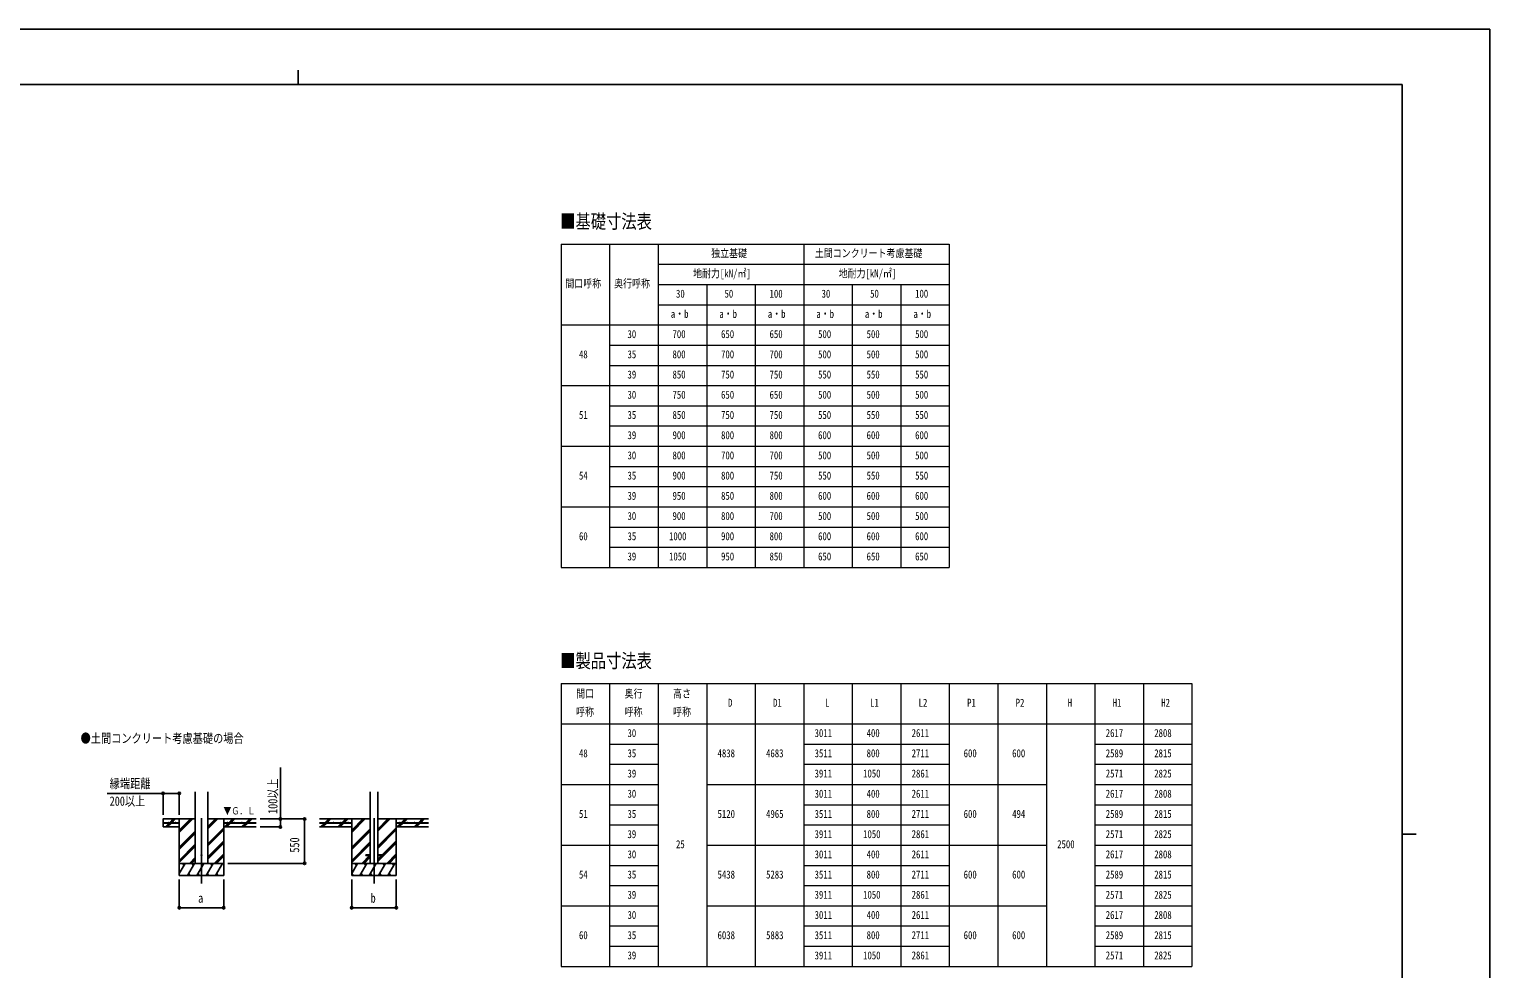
# Model space of a CAD drawing. Units: millimetres, scale not verified. Extents: x -14718 to 14718, y -10395 to 10395.
# Drawn here: x -3344 to 14718, y -1227 to 10395 of the extents above; entities that cross this region are included whole.
import ezdxf
from ezdxf.enums import TextEntityAlignment as Align

# ---------------------------------------------------------------- set-up
doc = ezdxf.new("R2010")
doc.units = ezdxf.units.MM
doc.header["$LTSCALE"] = 50
doc.layers.add('0-1_TABLE1', color=7, linetype='Continuous', lineweight=18)
for name, color, linetype in [('0-2_USER1', 3, 'Continuous'), ('0-4_YKK_12', 2, 'Continuous'), ('0-5_YKK_13', 4, 'Continuous'), ('0-6_YKK_A1', 4, 'Continuous'), ('0-7_YKK_D', 6, 'Continuous'), ('0-8_YKK_ZWAK', 7, 'Continuous')]:
    doc.layers.add(name, color=color, linetype=linetype)
doc.styles.add('ＭＳ ゴシック', font='')
doc.styles.get('ＭＳ ゴシック').set_extended_font_data('MS Gothic')

msp = doc.modelspace()

# ---------------------------------------------------------------- linework, layer by layer
at = {"layer": '0-1_TABLE1'}
for p, q in [((3233.81, 7737.09), (8033.81, 7737.09)), ((3233.81, 7737.09), (3233.81, 3737.09)), ((3833.81, 7737.09), (3833.81, 3737.09)), ((4433.81, 7737.09), (4433.81, 3737.09)), ((6233.81, 7737.09), (6233.81, 3737.09)), ((4433.81, 7487.09), (8033.81, 7487.09)), ((4433.81, 7237.09), (8033.81, 7237.09)), ((5033.81, 7237.09), (5033.81, 3737.09)), ((5633.81, 7237.09), (5633.81, 3737.09)), ((6833.81, 7237.09), (6833.81, 3737.09)), ((7433.81, 7237.09), (7433.81, 3737.09)), ((4433.81, 6987.09), (8033.81, 6987.09)), ((3233.81, 6737.09), (8033.81, 6737.09)), ((3833.81, 6487.09), (8033.81, 6487.09)), ((3833.81, 6237.09), (8033.81, 6237.09)), ((3233.81, 5987.09), (8033.81, 5987.09)), ((3833.81, 5737.09), (8033.81, 5737.09)), ((3833.81, 5487.09), (8033.81, 5487.09)), ((3233.81, 5237.09), (8033.81, 5237.09)), ((3833.81, 4987.09), (8033.81, 4987.09)), ((3833.81, 4737.09), (8033.81, 4737.09)), ((3233.81, 4487.09), (8033.81, 4487.09)), ((3833.81, 4237.09), (8033.81, 4237.09)), ((3833.81, 3987.09), (8033.81, 3987.09)), ((3233.81, 2302.3), (11033.81, 2302.3)), ((3233.81, 2302.3), (3233.81, -1197.7)), ((3833.81, 2302.3), (3833.81, -1197.7)), ((4433.81, 2302.3), (4433.81, -1197.7)), ((5033.81, 2302.3), (5033.81, -1197.7)), ((5633.81, 2302.3), (5633.81, -1197.7)), ((6233.81, 2302.3), (6233.81, -1197.7)), ((6833.81, 2302.3), (6833.81, -1197.7)), ((7433.81, 2302.3), (7433.81, -1197.7)), ((8033.81, 2302.3), (8033.81, -1197.7)), ((8633.81, 2302.3), (8633.81, -1197.7)), ((9233.81, 2302.3), (9233.81, -1197.7)), ((9833.81, 2302.3), (9833.81, -1197.7)), ((10433.81, 2302.3), (10433.81, -1197.7)), ((11033.81, 2302.3), (11033.81, -1197.7)), ((3233.81, 1802.3), (11033.81, 1802.3)), ((3833.81, 1552.3), (4433.81, 1552.3)), ((6233.81, 1552.3), (8033.81, 1552.3)), ((9833.81, 1552.3), (11033.81, 1552.3)), ((3833.81, 1302.3), (4433.81, 1302.3)), ((6233.81, 1302.3), (8033.81, 1302.3)), ((9833.81, 1302.3), (11033.81, 1302.3)), ((3233.81, 1052.3), (4433.81, 1052.3)), ((5033.81, 1052.3), (9233.81, 1052.3)), ((9833.81, 1052.3), (11033.81, 1052.3)), ((3833.81, 802.3), (4433.81, 802.3)), ((6233.81, 802.3), (8033.81, 802.3)), ((9833.81, 802.3), (11033.81, 802.3)), ((3833.81, 552.3), (4433.81, 552.3)), ((6233.81, 552.3), (8033.81, 552.3)), ((9833.81, 552.3), (11033.81, 552.3)), ((3233.81, 302.3), (4433.81, 302.3)), ((5033.81, 302.3), (9233.81, 302.3)), ((9833.81, 302.3), (11033.81, 302.3)), ((3833.81, 52.3), (4433.81, 52.3)), ((6233.81, 52.3), (8033.81, 52.3)), ((9833.81, 52.3), (11033.81, 52.3)), ((3833.81, -197.7), (4433.81, -197.7)), ((6233.81, -197.7), (8033.81, -197.7)), ((9833.81, -197.7), (11033.81, -197.7)), ((3233.81, -447.7), (4433.81, -447.7)), ((5033.81, -447.7), (9233.81, -447.7)), ((9833.81, -447.7), (11033.81, -447.7)), ((3833.81, -697.7), (4433.81, -697.7)), ((6233.81, -697.7), (8033.81, -697.7)), ((9833.81, -697.7), (11033.81, -697.7)), ((3833.81, -947.7), (4433.81, -947.7)), ((6233.81, -947.7), (8033.81, -947.7)), ((9833.81, -947.7), (11033.81, -947.7))]:
    msp.add_line(p, q, dxfattribs=at)
for points in [[(8033.81, 7737.09), (8033.81, 7237.09), (8033.81, 3737.09)], [(3233.81, 3737.09), (3833.81, 3737.09), (8033.81, 3737.09)], [(3233.81, -1197.7), (3833.81, -1197.7), (4433.81, -1197.7), (6233.81, -1197.7), (8033.81, -1197.7), (9833.81, -1197.7), (11033.81, -1197.7)]]:
    msp.add_lwpolyline(points, dxfattribs=at)
at = {"layer": '0-4_YKK_12'}
for p, q in [((-1213.29, 636.55), (-1213.29, -172.66)), ((919.93, 636.55), (919.93, -172.66))]:
    msp.add_line(p, q, dxfattribs=at)
at = {"layer": '0-5_YKK_13'}
for p, q in [((819.93, 181.84), (819.93, 172.84)), ((819.93, 181.84), (873.43, 181.84)), ((966.43, 181.84), (1019.93, 181.84)), ((1019.93, 181.84), (1019.93, 172.84)), ((819.93, 172.84), (873.43, 172.84)), ((966.43, 172.84), (1019.93, 172.84))]:
    msp.add_line(p, q, dxfattribs=at)
msp.add_circle((-1213.29, 177.34), 5, dxfattribs=at)
at = {"layer": '0-6_YKK_A1'}
for p, q in [((-1290.29, 77.34), (-1290.29, 962.69)), ((-1136.29, 77.34), (-1136.29, 962.69)), ((873.43, 963.69), (873.43, 77.34)), ((966.43, 963.69), (966.43, 77.34)), ((-1488.29, 579.84), (-1688.29, 579.84)), ((-1488.29, 574.84), (-1688.29, 574.84)), ((-1660.42, 528.75), (-1614.33, 574.84)), ((-1647.69, 527.34), (-1600.19, 574.84)), ((-1633.54, 527.34), (-1586.04, 574.84)), ((-1609.33, 579.84), (-1561.83, 627.34)), ((-1595.19, 579.84), (-1547.68, 627.34)), ((-1581.04, 579.84), (-1533.54, 627.34)), ((-1488.29, 627.34), (-1488.29, -72.66)), ((-1488.29, 460.46), (-1321.41, 627.34)), ((-1488.29, 474.61), (-1335.55, 627.34)), ((-1488.29, 488.75), (-1349.69, 627.34)), ((-1488.29, 579.84), (-1488.29, 574.84)), ((-1136.29, 504.09), (-1013.04, 627.34)), ((-1136.29, 518.24), (-1027.19, 627.34)), ((-1136.29, 532.38), (-1041.33, 627.34)), ((-1136.29, 627.34), (-538.29, 627.34)), ((-938.29, 627.34), (-938.29, -72.66)), ((-938.29, 579.84), (-538.29, 579.84)), ((-938.29, 579.84), (-938.29, 574.84)), ((-938.29, 574.84), (-538.29, 574.84)), ((-929.2, 527.34), (-881.7, 574.84)), ((-915.05, 527.34), (-867.55, 574.84)), ((-900.91, 527.34), (-853.41, 574.84)), ((-876.7, 579.84), (-829.19, 627.34)), ((-862.55, 579.84), (-815.05, 627.34)), ((-848.41, 579.84), (-800.91, 627.34)), ((-717.06, 527.34), (-669.56, 574.84)), ((-702.92, 527.34), (-655.42, 574.84)), ((-688.78, 527.34), (-641.28, 574.84)), ((-664.56, 579.84), (-617.06, 627.34)), ((-650.42, 579.84), (-602.92, 627.34)), ((-636.28, 579.84), (-588.78, 627.34)), ((873.43, 627.34), (244.93, 627.34)), ((644.93, 579.84), (244.93, 579.84)), ((644.93, 574.84), (244.93, 574.84)), ((259.26, 527.34), (306.77, 574.84)), ((273.41, 527.34), (320.91, 574.84)), ((287.55, 527.34), (335.05, 574.84)), ((311.77, 579.84), (359.27, 627.34)), ((325.91, 579.84), (327.57, 581.51)), ((330.76, 584.7), (373.41, 627.34)), ((340.05, 579.84), (387.55, 627.34)), ((472.8, 528.75), (518.9, 574.84)), ((485.54, 527.34), (533.04, 574.84)), ((499.68, 527.34), (547.18, 574.84)), ((523.9, 579.84), (571.4, 627.34)), ((538.04, 579.84), (585.54, 627.34)), ((552.18, 579.84), (599.68, 627.34)), ((644.93, 627.34), (644.93, -72.66)), ((644.93, 460.46), (811.81, 627.34)), ((644.93, 474.61), (797.67, 627.34)), ((644.93, 488.75), (783.53, 627.34)), ((644.93, 579.84), (644.93, 574.84)), ((966.43, 473.59), (1120.18, 627.34)), ((966.43, 487.74), (1106.04, 627.34)), ((966.43, 501.88), (1091.9, 627.34)), ((966.43, 627.34), (1594.93, 627.34)), ((1194.93, 627.34), (1194.93, -72.66)), ((1194.93, 579.84), (1594.93, 579.84)), ((1194.93, 579.84), (1194.93, 574.84)), ((1194.93, 574.84), (1594.93, 574.84)), ((1204.03, 527.34), (1251.53, 574.84)), ((1218.17, 527.34), (1265.67, 574.84)), ((1232.31, 527.34), (1279.81, 574.84)), ((1256.53, 579.84), (1304.03, 627.34)), ((1270.67, 579.84), (1318.17, 627.34)), ((1284.81, 579.84), (1332.31, 627.34)), ((1416.16, 527.34), (1463.66, 574.84)), ((1430.3, 527.34), (1477.8, 574.84)), ((1444.45, 527.34), (1491.95, 574.84)), ((1468.66, 579.84), (1516.16, 627.34)), ((1482.8, 579.84), (1530.3, 627.34)), ((1496.95, 579.84), (1544.45, 627.34)), ((-1488.29, 527.34), (-1688.29, 527.34)), ((-1488.29, 276.62), (-1290.29, 474.61)), ((-1488.29, 262.47), (-1290.29, 460.47)), ((-1488.29, 248.33), (-1290.29, 446.33)), ((-1136.29, 320.25), (-938.29, 518.25)), ((-1136.29, 306.11), (-938.29, 504.1)), ((-1136.29, 291.96), (-938.29, 489.96)), ((-938.29, 527.34), (-538.29, 527.34)), ((644.93, 527.34), (244.93, 527.34)), ((644.93, 276.62), (873.43, 505.11)), ((644.93, 262.47), (873.43, 490.97)), ((644.93, 248.33), (873.43, 476.83)), ((966.43, 289.75), (1194.93, 518.25)), ((966.43, 275.61), (1194.93, 504.1)), ((966.43, 261.46), (1194.93, 489.96)), ((1194.93, 527.34), (1594.93, 527.34)), ((-1488.29, 114.49), (-1290.29, 312.48)), ((-1488.29, 100.34), (-1290.29, 298.34)), ((-1488.29, 86.2), (-1290.29, 284.2)), ((-1136.29, 158.12), (-938.29, 356.12)), ((-1136.29, 143.98), (-938.29, 341.97)), ((-1136.29, 129.83), (-938.29, 327.83)), ((-1054.94, 77.34), (-938.29, 193.98)), ((644.93, 114.49), (873.43, 342.98)), ((644.93, 100.34), (873.43, 328.84)), ((644.93, 86.2), (873.43, 314.7)), ((966.43, 113.48), (1194.93, 341.97)), ((966.43, 99.33), (1194.93, 327.83)), ((1019.93, 181.12), (1194.93, 356.12)), ((1078.29, 77.34), (1194.93, 193.98)), ((-938.29, 77.34), (-1488.29, 77.34)), ((-1488.29, -48.11), (-1415.86, 77.34)), ((-1430.86, 51.36), (-1445.87, 77.34)), ((-1387, -72.66), (-1300.39, 77.34)), ((-1363.3, 77.34), (-1290.29, 150.35)), ((-1349.16, 77.34), (-1290.29, 136.21)), ((-1335.02, 77.34), (-1290.29, 122.07)), ((-1315.39, 51.36), (-1330.39, 77.34)), ((-1271.53, -72.66), (-1184.92, 77.34)), ((-1199.92, 51.36), (-1214.93, 77.34)), ((-1156.06, -72.66), (-1069.45, 77.34)), ((-1084.45, 51.36), (-1099.46, 77.34)), ((-1040.79, 77.34), (-938.29, 179.84)), ((-1040.59, -72.66), (-953.98, 77.34)), ((-1026.65, 77.34), (-938.29, 165.7)), ((-983.98, 77.34), (-983.98, 77.34)), ((1194.93, 77.34), (644.93, 77.34)), ((644.93, -48.11), (717.36, 77.34)), ((702.36, 51.36), (687.36, 77.34)), ((746.23, -72.66), (832.83, 77.34)), ((769.92, 77.34), (865.42, 172.84)), ((784.07, 77.34), (873.43, 166.71)), ((798.21, 77.34), (873.43, 152.57)), ((817.83, 51.36), (802.83, 77.34)), ((861.7, -72.66), (948.3, 77.34)), ((933.3, 51.36), (918.3, 77.34)), ((966.43, 127.62), (1011.66, 172.84)), ((977.17, -72.66), (1063.77, 77.34)), ((1048.77, 51.36), (1033.77, 77.34)), ((1092.43, 77.34), (1194.93, 179.84)), ((1092.64, -72.66), (1179.24, 77.34)), ((1106.57, 77.34), (1194.93, 165.7)), ((1164.24, 51.36), (1149.24, 77.34)), ((-1488.29, -72.66), (-938.29, -72.66)), ((-1372, -46.68), (-1357, -72.66)), ((-1256.53, -46.68), (-1241.53, -72.66)), ((-1141.06, -46.68), (-1126.06, -72.66)), ((-1025.59, -46.68), (-1010.59, -72.66)), ((644.93, -72.66), (1194.93, -72.66)), ((645.76, -46.68), (660.76, -72.66)), ((761.23, -46.68), (776.23, -72.66)), ((876.7, -46.68), (891.7, -72.66)), ((992.17, -46.68), (1007.17, -72.66)), ((1107.64, -46.68), (1122.64, -72.66))]:
    msp.add_line(p, q, dxfattribs=at)
msp.add_lwpolyline([(-1290.29, 627.34), (-1688.29, 627.34), (-1688.29, 527.34)], dxfattribs=at)
for centre in [(-1623.29, 582.34), (-1533.29, 582.34), (-893.29, 582.34), (-803.29, 582.34), (-713.29, 582.34), (-623.29, 582.34), (329.93, 582.34), (419.93, 582.34), (509.93, 582.34), (599.93, 582.34), (1239.93, 582.34), (1329.93, 582.34), (1419.93, 582.34), (1509.93, 582.34)]:
    msp.add_circle(centre, 2.5, dxfattribs=at)
at = {"layer": '0-7_YKK_D'}
for p, q in [((-1688.29, 677.34), (-1688.29, 943.6)), ((-1488.29, 677.34), (-1488.29, 943.6)), ((-488.29, 627.34), (62.71, 627.34)), ((-488.29, 627.34), (-237.29, 627.34)), ((61.71, 77.34), (61.71, 627.34)), ((-488.29, 527.34), (-237.29, 527.34)), ((-888.29, 77.34), (62.71, 77.34)), ((-1488.29, -122.66), (-1488.29, -473.66)), ((-938.29, -122.66), (-938.29, -473.66)), ((644.93, -122.66), (644.93, -473.66)), ((1194.93, -122.66), (1194.93, -473.66)), ((-1488.29, -472.66), (-938.29, -472.66)), ((644.93, -472.66), (1194.93, -472.66))]:
    msp.add_line(p, q, dxfattribs=at)
for points in [[(-238.29, 527.34), (-238.29, 627.34), (-238.29, 1260.84)], [(-1488.29, 942.6), (-1688.29, 942.6), (-2378.99, 942.6)]]:
    msp.add_lwpolyline(points, dxfattribs=at)
for centre in [(-1688.29, 942.6), (-1488.29, 942.6), (-238.29, 627.34), (-238.29, 527.34), (61.71, 627.34), (61.71, 77.34), (-1488.29, -472.66), (-938.29, -472.66), (644.93, -472.66), (1194.93, -472.66)]:
    msp.add_circle(centre, 14.88, dxfattribs=at)
at = {"layer": '0-8_YKK_ZWAK'}
for p, q in [((-17.43, 9887.5), (-17.43, 9712.5)), ((13632.57, 9712.5), (-13667.43, 9712.5)), ((13632.57, 9712.5), (13632.57, -8837.5)), ((13632.57, 437.5), (13807.57, 437.5))]:
    msp.add_line(p, q, dxfattribs=at)
msp.add_lwpolyline([(-14717.5, -10395), (14717.5, -10395), (14717.5, 10395), (-14717.5, 10395)], close=True, dxfattribs=at)

# ---------------------------------------------------------------- texts
at = {"layer": '0-1_TABLE1', "style": 'ＭＳ ゴシック', "width": 0.8}
for s, p in [('独立基礎', (5089.01, 7544.59)), ('土間コンクリート考慮基礎', (6370.61, 7544.59)), ('地耐力[kN/㎡]', (4865.81, 7294.59)), ('地耐力[kN/㎡]', (6665.81, 7294.59)), ('間口呼称', (3285.41, 7169.59)), ('奥行呼称', (3889.01, 7169.59)), ('30', (4654.61, 7044.59)), ('50', (5254.61, 7044.59)), ('100', (5811.41, 7044.59)), ('30', (6454.61, 7044.59)), ('50', (7054.61, 7044.59)), ('100', (7611.41, 7044.59)), ('a・b', (4589.81, 6794.59)), ('a・b', (5189.81, 6794.59)), ('a・b', (5789.81, 6794.59)), ('a・b', (6389.81, 6794.59)), ('a・b', (6989.81, 6794.59)), ('a・b', (7589.81, 6794.59)), ('30', (4054.61, 6544.59)), ('700', (4611.41, 6544.59)), ('650', (5211.41, 6544.59)), ('650', (5811.41, 6544.59)), ('500', (6411.41, 6544.59)), ('500', (7011.41, 6544.59)), ('500', (7611.41, 6544.59)), ('48', (3454.61, 6294.59)), ('35', (4054.61, 6294.59)), ('800', (4611.41, 6294.59)), ('700', (5211.41, 6294.59)), ('700', (5811.41, 6294.59)), ('500', (6411.41, 6294.59)), ('500', (7011.41, 6294.59)), ('500', (7611.41, 6294.59)), ('39', (4054.61, 6044.59)), ('850', (4611.41, 6044.59)), ('750', (5211.41, 6044.59)), ('750', (5811.41, 6044.59)), ('550', (6411.41, 6044.59)), ('550', (7011.41, 6044.59)), ('550', (7611.41, 6044.59)), ('30', (4054.61, 5794.59)), ('750', (4611.41, 5794.59)), ('650', (5211.41, 5794.59)), ('650', (5811.41, 5794.59)), ('500', (6411.41, 5794.59)), ('500', (7011.41, 5794.59)), ('500', (7611.41, 5794.59)), ('51', (3454.61, 5544.59)), ('35', (4054.61, 5544.59)), ('850', (4611.41, 5544.59)), ('750', (5211.41, 5544.59)), ('750', (5811.41, 5544.59)), ('550', (6411.41, 5544.59)), ('550', (7011.41, 5544.59)), ('550', (7611.41, 5544.59)), ('39', (4054.61, 5294.59)), ('900', (4611.41, 5294.59)), ('800', (5211.41, 5294.59)), ('800', (5811.41, 5294.59)), ('600', (6411.41, 5294.59)), ('600', (7011.41, 5294.59)), ('600', (7611.41, 5294.59)), ('30', (4054.61, 5044.59)), ('800', (4611.41, 5044.59)), ('700', (5211.41, 5044.59)), ('700', (5811.41, 5044.59)), ('500', (6411.41, 5044.59)), ('500', (7011.41, 5044.59)), ('500', (7611.41, 5044.59)), ('54', (3454.61, 4794.59)), ('35', (4054.61, 4794.59)), ('900', (4611.41, 4794.59)), ('800', (5211.41, 4794.59)), ('750', (5811.41, 4794.59)), ('550', (6411.41, 4794.59)), ('550', (7011.41, 4794.59)), ('550', (7611.41, 4794.59)), ('39', (4054.61, 4544.59)), ('950', (4611.41, 4544.59)), ('850', (5211.41, 4544.59)), ('800', (5811.41, 4544.59)), ('600', (6411.41, 4544.59)), ('600', (7011.41, 4544.59)), ('600', (7611.41, 4544.59)), ('30', (4054.61, 4294.59)), ('900', (4611.41, 4294.59)), ('800', (5211.41, 4294.59)), ('700', (5811.41, 4294.59)), ('500', (6411.41, 4294.59)), ('500', (7011.41, 4294.59)), ('500', (7611.41, 4294.59)), ('60', (3454.61, 4044.59)), ('35', (4054.61, 4044.59)), ('1000', (4568.21, 4044.59)), ('900', (5211.41, 4044.59)), ('800', (5811.41, 4044.59)), ('600', (6411.41, 4044.59)), ('600', (7011.41, 4044.59)), ('600', (7611.41, 4044.59)), ('39', (4054.61, 3794.59)), ('1050', (4568.21, 3794.59)), ('950', (5211.41, 3794.59)), ('850', (5811.41, 3794.59)), ('650', (6411.41, 3794.59)), ('650', (7011.41, 3794.59)), ('650', (7611.41, 3794.59)), ('間口', (3418.61, 2097.3)), ('奥行', (4018.61, 2097.3)), ('高さ', (4618.61, 2097.3)), ('呼称', (3418.61, 1872.3)), ('呼称', (4018.61, 1872.3)), ('呼称', (4618.61, 1872.3)), ('D', (5297.81, 1984.8)), ('D1', (5854.61, 1984.8)), ('L', (6497.81, 1984.8)), ('L1', (7054.61, 1984.8)), ('L2', (7654.61, 1984.8)), ('P1', (8254.61, 1984.8)), ('P2', (8854.61, 1984.8)), ('H', (9497.81, 1984.8)), ('H1', (10054.61, 1984.8)), ('H2', (10654.61, 1984.8)), ('30', (4054.61, 1609.8)), ('3011', (6368.21, 1609.8)), ('400', (7011.41, 1609.8)), ('2611', (7568.21, 1609.8)), ('2617', (9968.21, 1609.8)), ('2808', (10568.21, 1609.8)), ('48', (3454.61, 1359.8)), ('35', (4054.61, 1359.8)), ('4838', (5168.21, 1359.8)), ('4683', (5768.21, 1359.8)), ('3511', (6368.21, 1359.8)), ('800', (7011.41, 1359.8)), ('2711', (7568.21, 1359.8)), ('600', (8211.41, 1359.8)), ('600', (8811.41, 1359.8)), ('2589', (9968.21, 1359.8)), ('2815', (10568.21, 1359.8)), ('39', (4054.61, 1109.8)), ('3911', (6368.21, 1109.8)), ('1050', (6968.21, 1109.8)), ('2861', (7568.21, 1109.8)), ('2571', (9968.21, 1109.8)), ('2825', (10568.21, 1109.8)), ('30', (4054.61, 859.8)), ('3011', (6368.21, 859.8)), ('400', (7011.41, 859.8)), ('2611', (7568.21, 859.8)), ('2617', (9968.21, 859.8)), ('2808', (10568.21, 859.8)), ('51', (3454.61, 609.8)), ('35', (4054.61, 609.8)), ('5120', (5168.21, 609.8)), ('4965', (5768.21, 609.8)), ('3511', (6368.21, 609.8)), ('800', (7011.41, 609.8)), ('2711', (7568.21, 609.8)), ('600', (8211.41, 609.8)), ('494', (8811.41, 609.8)), ('2589', (9968.21, 609.8)), ('2815', (10568.21, 609.8)), ('39', (4054.61, 359.8)), ('25', (4654.61, 234.8)), ('3911', (6368.21, 359.8)), ('1050', (6968.21, 359.8)), ('2861', (7568.21, 359.8)), ('2500', (9368.21, 234.8)), ('2571', (9968.21, 359.8)), ('2825', (10568.21, 359.8)), ('30', (4054.61, 109.8)), ('3011', (6368.21, 109.8)), ('400', (7011.41, 109.8)), ('2611', (7568.21, 109.8)), ('2617', (9968.21, 109.8)), ('2808', (10568.21, 109.8)), ('54', (3454.61, -140.2)), ('35', (4054.61, -140.2)), ('5438', (5168.21, -140.2)), ('5283', (5768.21, -140.2)), ('3511', (6368.21, -140.2)), ('800', (7011.41, -140.2)), ('2711', (7568.21, -140.2)), ('600', (8211.41, -140.2)), ('600', (8811.41, -140.2)), ('2589', (9968.21, -140.2)), ('2815', (10568.21, -140.2)), ('39', (4054.61, -390.2)), ('3911', (6368.21, -390.2)), ('1050', (6968.21, -390.2)), ('2861', (7568.21, -390.2)), ('2571', (9968.21, -390.2)), ('2825', (10568.21, -390.2)), ('30', (4054.61, -640.2)), ('3011', (6368.21, -640.2)), ('400', (7011.41, -640.2)), ('2611', (7568.21, -640.2)), ('2617', (9968.21, -640.2)), ('2808', (10568.21, -640.2)), ('60', (3454.61, -890.2)), ('35', (4054.61, -890.2)), ('6038', (5168.21, -890.2)), ('5883', (5768.21, -890.2)), ('3511', (6368.21, -890.2)), ('800', (7011.41, -890.2)), ('2711', (7568.21, -890.2)), ('600', (8211.41, -890.2)), ('600', (8811.41, -890.2)), ('2589', (9968.21, -890.2)), ('2815', (10568.21, -890.2)), ('39', (4054.61, -1140.2)), ('3911', (6368.21, -1140.2)), ('1050', (6968.21, -1140.2)), ('2861', (7568.21, -1140.2)), ('2571', (9968.21, -1140.2)), ('2825', (10568.21, -1140.2))]:
    msp.add_text(s, height=98.97, dxfattribs=at).set_placement(p, align=Align.BOTTOM_LEFT)
at = {"layer": '0-2_USER1', "style": 'ＭＳ ゴシック', "width": 0.8}
for s, height, p in [('■基礎寸法表', 173.2, (3222.52, 7879.48)), ('■製品寸法表', 173.2, (3222.52, 2444.68)), ('●土間コンクリート考慮基礎の場合', 115.5, (-2708.57, 1531.98))]:
    msp.add_text(s, height=height, dxfattribs=at).set_placement(p, align=Align.BOTTOM_LEFT)
at = {"layer": '0-6_YKK_A1', "style": 'ＭＳ ゴシック', "width": 0.8}
msp.add_text('▼Ｇ．Ｌ', height=87.98, dxfattribs=at).set_placement((-942.17, 655.79), align=Align.BOTTOM_LEFT)
at = {"layer": '0-7_YKK_D', "style": 'ＭＳ ゴシック', "width": 0.8}
for s, p in [('縁端距離', (-2348.99, 972.6)), ('200以上', (-2348.99, 755.1)), ('a', (-1255.29, -444.66)), ('b', (877.93, -444.66))]:
    msp.add_text(s, height=115.5, dxfattribs=at).set_placement(p, align=Align.BOTTOM_LEFT)
for s, p in [('100以上', (-239.69, 688.24)), ('550', (29.71, 209.54))]:
    msp.add_text(s, height=115.5, rotation=90, dxfattribs=at).set_placement(p, align=Align.BOTTOM_LEFT)

doc.saveas('drawing.dxf')
